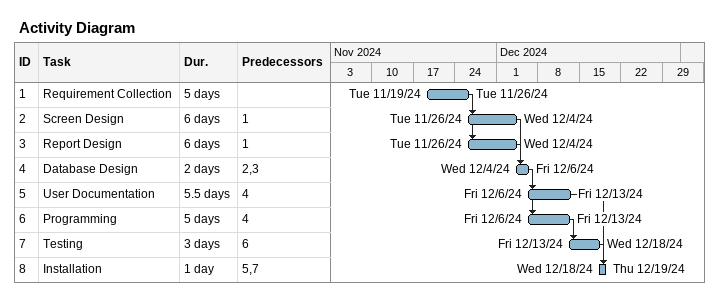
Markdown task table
Activity Diagram

| ID | Task | Duration | Start | Finish | Predecessors |
|---|---|---|---|---|---|
| 1 | Requirement Collection | 5d | 2024-11-19 | 2024-11-26 |  |
| 2 | Screen Design | 6d | 2024-11-26 | 2024-12-04 | 1 |
| 3 | Report Design | 6d | 2024-11-26 | 2024-12-04 | 1 |
| 4 | Database Design | 2d | 2024-12-04 | 2024-12-06 | 2, 3 |
| 5 | User Documentation | 5.5d | 2024-12-06 | 2024-12-13 | 4 |
| 6 | Programming | 5d | 2024-12-06 | 2024-12-13 | 4 |
| 7 | Testing | 3d | 2024-12-13 | 2024-12-18 | 6 |
| 8 | Installation | 1d | 2024-12-18 | 2024-12-19 | 5, 7 |
